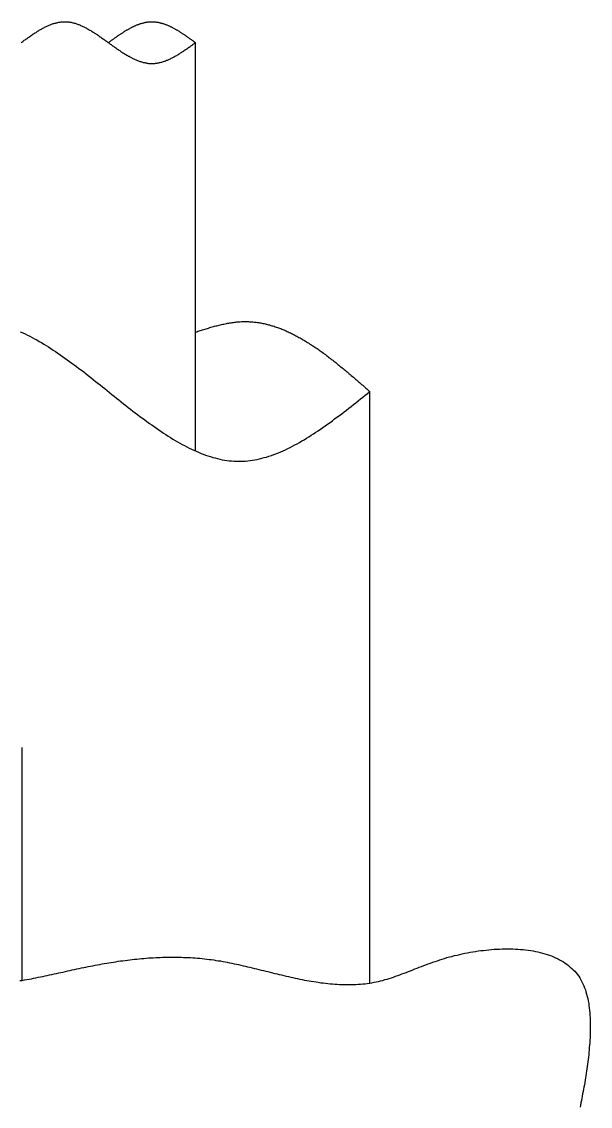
# Model space of a CAD drawing. Extents: x 443 to 1217, y -1921 to -677.
# Drawn here: x 483.8 to 489.09, y -733.63 to -723.54 of the extents above; entities that cross this region are included whole.
import ezdxf

# ---------------------------------------------------------------- set-up
doc = ezdxf.new("R2010")
doc.units = 0
doc.header["$MEASUREMENT"] = 0
doc.layers.add('3', color=8, linetype='CONTINUOUS')
doc.layers.add('5', color=7, linetype='CONTINUOUS')

msp = doc.modelspace()

# ---------------------------------------------------------------- linework, layer by layer
at = {"layer": '3', "color": 3}
for p, q in [((487.854, -732.223), (487.878, -732.217)), ((487.878, -732.217), (487.902, -732.212)), ((487.902, -732.212), (487.926, -732.206)), ((487.926, -732.206), (487.95, -732.202)), ((487.95, -732.202), (487.975, -732.197)), ((487.975, -732.197), (488, -732.193)), ((488, -732.193), (488.024, -732.189)), ((488.024, -732.189), (488.049, -732.185)), ((488.049, -732.185), (488.074, -732.181)), ((488.074, -732.181), (488.099, -732.179)), ((488.099, -732.179), (488.124, -732.176)), ((488.124, -732.176), (488.149, -732.173)), ((488.149, -732.173), (488.174, -732.171)), ((488.174, -732.171), (488.199, -732.169)), ((488.199, -732.169), (488.224, -732.168)), ((488.224, -732.168), (488.249, -732.167)), ((488.249, -732.167), (488.274, -732.166)), ((488.274, -732.166), (488.299, -732.165)), ((488.299, -732.165), (488.324, -732.165)), ((488.324, -732.165), (488.348, -732.166)), ((488.348, -732.166), (488.373, -732.166)), ((488.373, -732.166), (488.397, -732.167)), ((488.397, -732.167), (488.421, -732.168)), ((488.421, -732.168), (488.445, -732.17)), ((488.445, -732.17), (488.469, -732.172)), ((488.469, -732.172), (488.492, -732.175)), ((488.492, -732.175), (488.516, -732.178)), ((488.516, -732.178), (488.539, -732.181)), ((488.539, -732.181), (488.561, -732.185)), ((488.561, -732.185), (488.584, -732.189)), ((488.584, -732.189), (488.606, -732.194)), ((488.606, -732.194), (488.628, -732.199)), ((488.628, -732.199), (488.65, -732.205)), ((488.65, -732.205), (488.671, -732.211)), ((488.671, -732.211), (488.692, -732.217)), ((488.692, -732.217), (488.712, -732.224)), ((484.463, -732.322), (484.484, -732.317)), ((484.484, -732.317), (484.506, -732.313)), ((484.506, -732.313), (484.527, -732.31)), ((484.527, -732.31), (484.549, -732.305)), ((484.549, -732.305), (484.57, -732.302)), ((484.57, -732.302), (484.592, -732.298)), ((484.592, -732.298), (484.613, -732.294)), ((484.613, -732.294), (484.635, -732.291)), ((484.635, -732.291), (484.656, -732.288)), ((484.656, -732.288), (484.678, -732.285)), ((484.678, -732.285), (484.7, -732.281)), ((484.7, -732.281), (484.721, -732.278)), ((484.721, -732.278), (484.743, -732.275)), ((484.743, -732.275), (484.765, -732.272)), ((484.765, -732.272), (484.786, -732.269)), ((484.786, -732.269), (484.808, -732.267)), ((484.808, -732.267), (484.83, -732.264)), ((484.83, -732.264), (484.852, -732.262)), ((484.852, -732.262), (484.873, -732.26)), ((484.873, -732.26), (484.895, -732.257)), ((484.895, -732.257), (484.917, -732.255)), ((484.917, -732.255), (484.939, -732.254)), ((484.939, -732.254), (484.96, -732.252)), ((484.96, -732.252), (484.982, -732.25)), ((484.982, -732.25), (485.004, -732.249)), ((485.004, -732.249), (485.026, -732.248)), ((485.026, -732.248), (485.048, -732.246)), ((485.048, -732.246), (485.069, -732.245)), ((485.069, -732.245), (485.091, -732.244)), ((485.091, -732.244), (485.113, -732.243)), ((485.113, -732.243), (485.135, -732.243)), ((485.135, -732.243), (485.156, -732.242)), ((485.156, -732.242), (485.178, -732.242)), ((485.178, -732.242), (485.2, -732.242)), ((485.2, -732.242), (485.222, -732.242)), ((485.222, -732.242), (485.243, -732.242)), ((485.243, -732.242), (485.265, -732.242)), ((485.265, -732.242), (485.287, -732.243)), ((485.287, -732.243), (485.308, -732.244)), ((485.308, -732.244), (485.33, -732.244)), ((485.33, -732.244), (485.352, -732.245)), ((485.352, -732.245), (485.373, -732.246)), ((485.373, -732.246), (485.395, -732.249)), ((485.395, -732.249), (485.416, -732.25)), ((485.416, -732.25), (485.438, -732.252)), ((485.438, -732.252), (485.459, -732.253)), ((485.459, -732.253), (485.481, -732.255)), ((485.481, -732.255), (485.502, -732.257)), ((485.502, -732.257), (485.524, -732.26)), ((485.524, -732.26), (485.545, -732.263)), ((485.545, -732.263), (485.566, -732.265)), ((485.566, -732.265), (485.588, -732.268)), ((485.588, -732.268), (485.609, -732.272)), ((485.609, -732.272), (485.63, -732.275)), ((485.63, -732.275), (485.651, -732.278)), ((485.651, -732.278), (485.673, -732.282)), ((485.673, -732.282), (485.694, -732.286)), ((485.694, -732.286), (485.715, -732.29)), ((485.715, -732.29), (485.736, -732.294)), ((485.736, -732.294), (485.757, -732.299)), ((485.757, -732.299), (485.778, -732.303)), ((485.778, -732.303), (485.799, -732.308)), ((485.799, -732.308), (485.82, -732.312)), ((485.82, -732.312), (485.841, -732.316)), ((485.841, -732.316), (485.862, -732.322)), ((487.522, -732.328), (487.543, -732.321)), ((487.543, -732.321), (487.564, -732.313)), ((487.564, -732.313), (487.585, -732.305)), ((487.585, -732.305), (487.606, -732.298)), ((487.606, -732.298), (487.627, -732.29)), ((487.627, -732.29), (487.649, -732.282)), ((487.649, -732.282), (487.671, -732.275)), ((487.671, -732.275), (487.693, -732.267)), ((487.693, -732.267), (487.715, -732.261)), ((487.715, -732.261), (487.737, -732.254)), ((487.737, -732.254), (487.76, -732.246)), ((487.76, -732.246), (487.783, -732.24)), ((487.783, -732.24), (487.806, -732.235)), ((487.806, -732.235), (487.83, -732.228)), ((487.83, -732.228), (487.854, -732.223)), ((488.712, -732.224), (488.732, -732.231)), ((488.732, -732.231), (488.752, -732.239)), ((488.752, -732.239), (488.771, -732.248)), ((488.771, -732.248), (488.79, -732.256)), ((488.79, -732.256), (488.808, -732.266)), ((488.808, -732.266), (488.826, -732.276)), ((488.826, -732.276), (488.844, -732.287)), ((488.844, -732.287), (488.86, -732.298)), ((488.86, -732.298), (488.877, -732.309)), ((488.877, -732.309), (488.892, -732.321)), ((488.892, -732.321), (488.908, -732.334)), ((483.976, -732.425), (483.997, -732.421)), ((483.997, -732.421), (484.018, -732.417)), ((484.018, -732.417), (484.039, -732.412)), ((484.039, -732.412), (484.06, -732.408)), ((484.06, -732.408), (484.081, -732.403)), ((484.081, -732.403), (484.103, -732.399)), ((484.103, -732.399), (484.124, -732.394)), ((484.124, -732.394), (484.145, -732.389)), ((484.145, -732.389), (484.166, -732.385)), ((484.166, -732.385), (484.187, -732.381)), ((484.187, -732.381), (484.208, -732.375)), ((484.208, -732.375), (484.229, -732.371)), ((484.229, -732.371), (484.251, -732.366)), ((484.251, -732.366), (484.272, -732.361)), ((484.272, -732.361), (484.293, -732.357)), ((484.293, -732.357), (484.314, -732.352)), ((484.314, -732.352), (484.335, -732.348)), ((484.335, -732.348), (484.357, -732.343)), ((484.357, -732.343), (484.378, -732.339)), ((484.378, -732.339), (484.399, -732.335)), ((484.399, -732.335), (484.42, -732.33)), ((484.42, -732.33), (484.442, -732.326)), ((484.442, -732.326), (484.463, -732.322)), ((485.862, -732.322), (485.883, -732.326)), ((485.883, -732.326), (485.904, -732.331)), ((485.904, -732.331), (485.925, -732.336)), ((485.925, -732.336), (485.946, -732.341)), ((485.946, -732.341), (485.967, -732.347)), ((485.967, -732.347), (485.988, -732.351)), ((485.988, -732.351), (486.009, -732.357)), ((486.009, -732.357), (486.03, -732.362)), ((486.03, -732.362), (486.051, -732.367)), ((486.051, -732.367), (486.072, -732.372)), ((486.072, -732.372), (486.093, -732.377)), ((486.093, -732.377), (486.114, -732.383)), ((486.114, -732.383), (486.135, -732.388)), ((486.135, -732.388), (486.157, -732.393)), ((486.157, -732.393), (486.178, -732.398)), ((486.178, -732.398), (486.199, -732.403)), ((486.199, -732.403), (486.22, -732.408)), ((486.22, -732.408), (486.241, -732.413)), ((486.241, -732.413), (486.262, -732.419)), ((486.262, -732.419), (486.283, -732.423)), ((487.261, -732.427), (487.281, -732.42)), ((487.281, -732.42), (487.301, -732.413)), ((487.301, -732.413), (487.321, -732.406)), ((487.321, -732.406), (487.341, -732.399)), ((487.341, -732.399), (487.361, -732.391)), ((487.361, -732.391), (487.381, -732.384)), ((487.381, -732.384), (487.401, -732.376)), ((487.401, -732.376), (487.421, -732.369)), ((487.421, -732.369), (487.441, -732.361)), ((487.441, -732.361), (487.461, -732.352)), ((487.461, -732.352), (487.481, -732.345)), ((487.481, -732.345), (487.502, -732.337)), ((487.502, -732.337), (487.522, -732.328)), ((488.908, -732.334), (488.922, -732.347)), ((488.922, -732.347), (488.936, -732.36)), ((488.936, -732.36), (488.95, -732.374)), ((488.95, -732.374), (488.962, -732.389)), ((488.962, -732.389), (488.975, -732.405)), ((488.975, -732.405), (488.986, -732.42)), ((488.986, -732.42), (488.997, -732.436)), ((483.784, -732.461), (483.806, -732.458)), ((483.806, -732.458), (483.827, -732.454)), ((483.827, -732.454), (483.848, -732.45)), ((483.848, -732.45), (483.869, -732.446)), ((483.869, -732.446), (483.891, -732.443)), ((483.891, -732.443), (483.912, -732.438)), ((483.912, -732.438), (483.933, -732.434)), ((483.933, -732.434), (483.954, -732.43)), ((483.954, -732.43), (483.976, -732.425)), ((486.283, -732.423), (486.305, -732.427)), ((486.305, -732.427), (486.326, -732.433)), ((486.326, -732.433), (486.347, -732.437)), ((486.347, -732.437), (486.369, -732.442)), ((486.369, -732.442), (486.39, -732.446)), ((486.39, -732.446), (486.411, -732.45)), ((486.411, -732.45), (486.433, -732.455)), ((486.433, -732.455), (486.454, -732.459)), ((486.454, -732.459), (486.476, -732.462)), ((486.476, -732.462), (486.497, -732.467)), ((486.497, -732.467), (486.519, -732.47)), ((486.519, -732.47), (486.541, -732.473)), ((486.541, -732.473), (486.562, -732.476)), ((486.562, -732.476), (486.584, -732.48)), ((486.584, -732.48), (486.606, -732.482)), ((486.606, -732.482), (486.628, -732.485)), ((486.628, -732.485), (486.65, -732.487)), ((486.65, -732.487), (486.672, -732.49)), ((486.672, -732.49), (486.694, -732.492)), ((486.694, -732.492), (486.716, -732.493)), ((486.716, -732.493), (486.738, -732.495)), ((486.738, -732.495), (486.759, -732.496)), ((486.759, -732.496), (486.781, -732.497)), ((486.781, -732.497), (486.803, -732.497)), ((486.803, -732.497), (486.825, -732.498)), ((486.825, -732.498), (486.847, -732.498)), ((486.847, -732.498), (486.869, -732.498)), ((486.869, -732.498), (486.89, -732.497)), ((486.89, -732.497), (486.912, -732.496)), ((486.912, -732.496), (486.934, -732.495)), ((486.934, -732.495), (486.955, -732.494)), ((486.955, -732.494), (486.976, -732.492)), ((486.976, -732.492), (486.997, -732.49)), ((486.997, -732.49), (487.018, -732.487)), ((487.018, -732.487), (487.039, -732.484)), ((487.039, -732.484), (487.06, -732.481)), ((487.06, -732.481), (487.081, -732.476)), ((487.081, -732.476), (487.101, -732.472)), ((487.101, -732.472), (487.121, -732.468)), ((487.121, -732.468), (487.142, -732.462)), ((487.142, -732.462), (487.162, -732.458)), ((487.162, -732.458), (487.182, -732.451)), ((487.182, -732.451), (487.202, -732.446)), ((487.202, -732.446), (487.222, -732.44)), ((487.222, -732.44), (487.242, -732.434)), ((487.242, -732.434), (487.261, -732.427)), ((488.997, -732.436), (489.007, -732.454)), ((489.007, -732.454), (489.016, -732.471)), ((489.016, -732.471), (489.025, -732.49)), ((489.025, -732.49), (489.033, -732.508)), ((489.033, -732.508), (489.041, -732.527)), ((489.041, -732.527), (489.048, -732.546)), ((489.048, -732.546), (489.054, -732.566)), ((489.054, -732.566), (489.06, -732.587)), ((489.06, -732.587), (489.066, -732.607)), ((489.066, -732.607), (489.07, -732.628)), ((489.07, -732.628), (489.075, -732.65)), ((489.075, -732.65), (489.079, -732.672)), ((489.079, -732.672), (489.082, -732.693)), ((489.082, -732.693), (489.085, -732.715)), ((489.085, -732.715), (489.087, -732.738)), ((489.087, -732.738), (489.089, -732.761)), ((489.089, -732.761), (489.091, -732.783)), ((489.091, -732.783), (489.092, -732.806)), ((489.092, -732.806), (489.093, -732.83)), ((489.093, -732.83), (489.094, -732.852)), ((489.094, -732.922), (489.093, -732.945)), ((489.094, -732.852), (489.094, -732.875)), ((489.094, -732.875), (489.094, -732.898)), ((489.094, -732.898), (489.094, -732.922)), ((489.09, -733.015), (489.089, -733.038)), ((489.092, -732.992), (489.09, -733.015)), ((489.093, -732.968), (489.092, -732.992)), ((489.093, -732.945), (489.093, -732.968)), ((489.081, -733.128), (489.079, -733.15)), ((489.083, -733.105), (489.081, -733.128)), ((489.085, -733.083), (489.083, -733.105)), ((489.087, -733.061), (489.085, -733.083)), ((489.089, -733.038), (489.087, -733.061)), ((489.071, -733.216), (489.069, -733.237)), ((489.074, -733.195), (489.071, -733.216)), ((489.077, -733.172), (489.074, -733.195)), ((489.079, -733.15), (489.077, -733.172)), ((489.056, -733.323), (489.053, -733.345)), ((489.06, -733.303), (489.056, -733.323)), ((489.063, -733.281), (489.06, -733.303)), ((489.066, -733.259), (489.063, -733.281)), ((489.069, -733.237), (489.066, -733.259)), ((489.039, -733.429), (489.035, -733.451)), ((489.042, -733.408), (489.039, -733.429)), ((489.046, -733.388), (489.042, -733.408)), ((489.05, -733.366), (489.046, -733.388)), ((489.053, -733.345), (489.05, -733.366)), ((489.023, -733.513), (489.019, -733.535)), ((489.027, -733.492), (489.023, -733.513)), ((489.031, -733.471), (489.027, -733.492)), ((489.035, -733.451), (489.031, -733.471)), ((489.003, -733.619), (488.999, -733.639)), ((489.007, -733.597), (489.003, -733.619)), ((489.011, -733.576), (489.007, -733.597)), ((489.015, -733.555), (489.011, -733.576)), ((489.019, -733.535), (489.015, -733.555))]:
    msp.add_line(p, q, dxfattribs=at)
at = {"layer": '5', "color": 7}
for p, q in [((484.159, -723.542), (484.167, -723.541)), ((484.167, -723.541), (484.174, -723.54)), ((484.174, -723.54), (484.181, -723.539)), ((484.181, -723.539), (484.189, -723.539)), ((484.189, -723.539), (484.196, -723.539)), ((484.196, -723.539), (484.203, -723.539)), ((484.203, -723.539), (484.21, -723.539)), ((484.21, -723.539), (484.218, -723.539)), ((484.218, -723.539), (484.225, -723.54)), ((484.225, -723.54), (484.232, -723.54)), ((484.232, -723.54), (484.239, -723.541)), ((484.239, -723.541), (484.247, -723.542)), ((484.97, -723.542), (484.975, -723.541)), ((484.975, -723.541), (484.98, -723.541)), ((484.98, -723.541), (484.985, -723.54)), ((484.985, -723.54), (484.99, -723.54)), ((484.99, -723.54), (484.995, -723.539)), ((484.995, -723.539), (485, -723.539)), ((485, -723.539), (485.005, -723.539)), ((485.005, -723.539), (485.01, -723.539)), ((485.01, -723.539), (485.015, -723.539)), ((485.015, -723.539), (485.021, -723.539)), ((485.021, -723.539), (485.026, -723.539)), ((485.026, -723.539), (485.031, -723.539)), ((485.031, -723.539), (485.036, -723.54)), ((485.036, -723.54), (485.041, -723.54)), ((485.041, -723.54), (485.046, -723.541)), ((485.046, -723.541), (485.051, -723.541)), ((485.051, -723.541), (485.056, -723.542)), ((483.919, -723.647), (483.926, -723.642)), ((483.926, -723.642), (483.934, -723.638)), ((483.934, -723.638), (483.941, -723.634)), ((483.941, -723.634), (483.948, -723.628)), ((483.948, -723.628), (483.956, -723.624)), ((483.956, -723.624), (483.963, -723.619)), ((483.963, -723.619), (483.97, -723.615)), ((483.97, -723.615), (483.977, -723.611)), ((483.977, -723.611), (483.985, -723.607)), ((483.985, -723.607), (483.992, -723.603)), ((483.992, -723.603), (483.999, -723.599)), ((483.999, -723.599), (484.007, -723.595)), ((484.007, -723.595), (484.014, -723.591)), ((484.014, -723.591), (484.021, -723.588)), ((484.021, -723.588), (484.028, -723.585)), ((484.028, -723.585), (484.036, -723.58)), ((484.036, -723.58), (484.043, -723.577)), ((484.043, -723.577), (484.05, -723.574)), ((484.05, -723.574), (484.058, -723.571)), ((484.058, -723.571), (484.065, -723.568)), ((484.065, -723.568), (484.072, -723.565)), ((484.072, -723.565), (484.079, -723.563)), ((484.079, -723.563), (484.087, -723.559)), ((484.087, -723.559), (484.094, -723.557)), ((484.094, -723.557), (484.101, -723.555)), ((484.101, -723.555), (484.108, -723.553)), ((484.108, -723.553), (484.116, -723.551)), ((484.116, -723.551), (484.123, -723.549)), ((484.123, -723.549), (484.13, -723.548)), ((484.13, -723.548), (484.138, -723.545)), ((484.138, -723.545), (484.145, -723.544)), ((484.145, -723.544), (484.152, -723.543)), ((484.152, -723.543), (484.159, -723.542)), ((484.247, -723.542), (484.254, -723.543)), ((484.254, -723.543), (484.261, -723.544)), ((484.261, -723.544), (484.269, -723.546)), ((484.269, -723.546), (484.276, -723.548)), ((484.276, -723.548), (484.283, -723.55)), ((484.283, -723.55), (484.29, -723.552)), ((484.29, -723.552), (484.298, -723.554)), ((484.298, -723.554), (484.305, -723.556)), ((484.305, -723.556), (484.312, -723.558)), ((484.312, -723.558), (484.32, -723.561)), ((484.32, -723.561), (484.327, -723.564)), ((484.327, -723.564), (484.334, -723.566)), ((484.334, -723.566), (484.341, -723.569)), ((484.341, -723.569), (484.349, -723.573)), ((484.349, -723.573), (484.356, -723.576)), ((484.356, -723.576), (484.363, -723.579)), ((484.363, -723.579), (484.371, -723.582)), ((484.371, -723.582), (484.378, -723.586)), ((484.378, -723.586), (484.385, -723.59)), ((484.385, -723.59), (484.392, -723.593)), ((484.392, -723.593), (484.4, -723.597)), ((484.4, -723.597), (484.407, -723.601)), ((484.407, -723.601), (484.414, -723.605)), ((484.414, -723.605), (484.421, -723.609)), ((484.421, -723.609), (484.429, -723.613)), ((484.429, -723.613), (484.436, -723.617)), ((484.436, -723.617), (484.443, -723.622)), ((484.443, -723.622), (484.451, -723.626)), ((484.451, -723.626), (484.458, -723.63)), ((484.458, -723.63), (484.465, -723.636)), ((484.465, -723.636), (484.472, -723.64)), ((484.472, -723.64), (484.48, -723.645)), ((484.735, -723.645), (484.74, -723.641)), ((484.74, -723.641), (484.745, -723.638)), ((484.745, -723.638), (484.75, -723.635)), ((484.75, -723.635), (484.755, -723.631)), ((484.755, -723.631), (484.76, -723.628)), ((484.76, -723.628), (484.765, -723.625)), ((484.765, -723.625), (484.77, -723.622)), ((484.77, -723.622), (484.776, -723.619)), ((484.776, -723.619), (484.781, -723.616)), ((484.781, -723.616), (484.786, -723.613)), ((484.786, -723.613), (484.791, -723.61)), ((484.791, -723.61), (484.796, -723.607)), ((484.796, -723.607), (484.801, -723.604)), ((484.801, -723.604), (484.806, -723.602)), ((484.806, -723.602), (484.811, -723.599)), ((484.811, -723.599), (484.816, -723.597)), ((484.816, -723.597), (484.822, -723.593)), ((484.822, -723.593), (484.827, -723.591)), ((484.827, -723.591), (484.832, -723.588)), ((484.832, -723.588), (484.837, -723.586)), ((484.837, -723.586), (484.842, -723.583)), ((484.842, -723.583), (484.847, -723.581)), ((484.847, -723.581), (484.852, -723.578)), ((484.852, -723.578), (484.857, -723.576)), ((484.857, -723.576), (484.862, -723.574)), ((484.862, -723.574), (484.867, -723.571)), ((484.867, -723.571), (484.873, -723.569)), ((484.873, -723.569), (484.878, -723.567)), ((484.878, -723.567), (484.883, -723.565)), ((484.883, -723.565), (484.888, -723.564)), ((484.888, -723.564), (484.893, -723.562)), ((484.893, -723.562), (484.898, -723.559)), ((484.898, -723.559), (484.903, -723.558)), ((484.903, -723.558), (484.908, -723.556)), ((484.908, -723.556), (484.913, -723.555)), ((484.913, -723.555), (484.918, -723.553)), ((484.918, -723.553), (484.924, -723.552)), ((484.924, -723.552), (484.929, -723.551)), ((484.929, -723.551), (484.934, -723.549)), ((484.934, -723.549), (484.939, -723.548)), ((484.939, -723.548), (484.944, -723.546)), ((484.944, -723.546), (484.949, -723.545)), ((484.949, -723.545), (484.954, -723.544)), ((484.954, -723.544), (484.959, -723.543)), ((484.959, -723.543), (484.964, -723.543)), ((484.964, -723.543), (484.97, -723.542)), ((485.056, -723.542), (485.061, -723.543)), ((485.061, -723.543), (485.067, -723.543)), ((485.067, -723.543), (485.072, -723.544)), ((485.072, -723.544), (485.077, -723.545)), ((485.077, -723.545), (485.082, -723.546)), ((485.082, -723.546), (485.087, -723.548)), ((485.087, -723.548), (485.092, -723.549)), ((485.092, -723.549), (485.097, -723.551)), ((485.097, -723.551), (485.102, -723.552)), ((485.102, -723.552), (485.107, -723.553)), ((485.107, -723.553), (485.112, -723.555)), ((485.112, -723.555), (485.118, -723.556)), ((485.118, -723.556), (485.123, -723.558)), ((485.123, -723.558), (485.128, -723.559)), ((485.128, -723.559), (485.133, -723.562)), ((485.133, -723.562), (485.138, -723.564)), ((485.138, -723.564), (485.143, -723.565)), ((485.143, -723.565), (485.148, -723.567)), ((485.148, -723.567), (485.153, -723.569)), ((485.153, -723.569), (485.158, -723.571)), ((485.158, -723.571), (485.164, -723.574)), ((485.164, -723.574), (485.169, -723.576)), ((485.169, -723.576), (485.174, -723.578)), ((485.174, -723.578), (485.179, -723.581)), ((485.179, -723.581), (485.184, -723.583)), ((485.184, -723.583), (485.189, -723.586)), ((485.189, -723.586), (485.194, -723.588)), ((485.194, -723.588), (485.199, -723.591)), ((485.199, -723.591), (485.204, -723.593)), ((485.204, -723.593), (485.209, -723.597)), ((485.209, -723.597), (485.215, -723.599)), ((485.215, -723.599), (485.22, -723.602)), ((485.22, -723.602), (485.225, -723.604)), ((485.225, -723.604), (485.23, -723.607)), ((485.23, -723.607), (485.235, -723.61)), ((485.235, -723.61), (485.24, -723.613)), ((485.24, -723.613), (485.245, -723.616)), ((485.245, -723.616), (485.25, -723.619)), ((485.25, -723.619), (485.255, -723.622)), ((485.255, -723.622), (485.261, -723.625)), ((485.261, -723.625), (485.266, -723.628)), ((485.266, -723.628), (485.271, -723.631)), ((485.271, -723.631), (485.276, -723.635)), ((485.276, -723.635), (485.281, -723.638)), ((485.281, -723.638), (485.286, -723.641)), ((485.286, -723.641), (485.291, -723.645)), ((483.795, -723.734), (483.803, -723.728)), ((483.803, -723.728), (483.81, -723.723)), ((483.81, -723.723), (483.817, -723.718)), ((483.817, -723.718), (483.825, -723.712)), ((483.825, -723.712), (483.832, -723.708)), ((483.832, -723.708), (483.839, -723.702)), ((483.839, -723.702), (483.846, -723.697)), ((483.846, -723.697), (483.854, -723.691)), ((483.854, -723.691), (483.861, -723.687)), ((483.861, -723.687), (483.868, -723.682)), ((483.868, -723.682), (483.876, -723.676)), ((483.876, -723.676), (483.883, -723.672)), ((483.883, -723.672), (483.89, -723.666)), ((483.89, -723.666), (483.897, -723.662)), ((483.897, -723.662), (483.905, -723.656)), ((483.905, -723.656), (483.912, -723.652)), ((483.912, -723.652), (483.919, -723.647)), ((484.48, -723.645), (484.487, -723.65)), ((484.487, -723.65), (484.494, -723.654)), ((484.494, -723.654), (484.502, -723.659)), ((484.502, -723.659), (484.509, -723.664)), ((484.509, -723.664), (484.516, -723.668)), ((484.516, -723.668), (484.523, -723.674)), ((484.523, -723.674), (484.531, -723.679)), ((484.531, -723.679), (484.538, -723.684)), ((484.538, -723.684), (484.545, -723.689)), ((484.545, -723.689), (484.552, -723.695)), ((484.552, -723.695), (484.56, -723.699)), ((484.56, -723.699), (484.567, -723.704)), ((484.567, -723.704), (484.574, -723.71)), ((484.574, -723.71), (484.582, -723.715)), ((484.582, -723.715), (484.589, -723.721)), ((484.589, -723.721), (484.596, -723.725)), ((484.596, -723.725), (484.603, -723.731)), ((484.603, -723.731), (484.611, -723.736)), ((484.607, -723.734), (484.612, -723.73)), ((484.611, -723.736), (484.618, -723.741)), ((484.612, -723.73), (484.617, -723.726)), ((484.617, -723.726), (484.622, -723.722)), ((484.618, -723.741), (484.625, -723.747)), ((484.622, -723.722), (484.628, -723.719)), ((484.628, -723.719), (484.633, -723.715)), ((484.633, -723.715), (484.638, -723.711)), ((484.638, -723.711), (484.643, -723.708)), ((484.643, -723.708), (484.648, -723.704)), ((484.648, -723.704), (484.653, -723.7)), ((484.653, -723.7), (484.658, -723.697)), ((484.658, -723.697), (484.663, -723.694)), ((484.663, -723.694), (484.668, -723.689)), ((484.668, -723.689), (484.673, -723.686)), ((484.673, -723.686), (484.679, -723.683)), ((484.679, -723.683), (484.684, -723.679)), ((484.684, -723.679), (484.689, -723.675)), ((484.689, -723.675), (484.694, -723.672)), ((484.694, -723.672), (484.699, -723.668)), ((484.699, -723.668), (484.704, -723.665)), ((484.704, -723.665), (484.709, -723.662)), ((484.709, -723.662), (484.714, -723.658)), ((484.714, -723.658), (484.719, -723.654)), ((484.719, -723.654), (484.725, -723.651)), ((484.725, -723.651), (484.73, -723.648)), ((484.73, -723.648), (484.735, -723.645)), ((485.291, -723.645), (485.296, -723.648)), ((485.296, -723.648), (485.301, -723.651)), ((485.301, -723.651), (485.306, -723.654)), ((485.306, -723.654), (485.312, -723.658)), ((485.312, -723.658), (485.317, -723.662)), ((485.317, -723.662), (485.322, -723.665)), ((485.322, -723.665), (485.327, -723.668)), ((485.327, -723.668), (485.332, -723.672)), ((485.332, -723.672), (485.337, -723.675)), ((485.337, -723.675), (485.342, -723.679)), ((485.342, -723.679), (485.347, -723.683)), ((485.347, -723.683), (485.352, -723.686)), ((485.352, -723.686), (485.357, -723.689)), ((485.357, -723.689), (485.363, -723.694)), ((485.363, -723.694), (485.368, -723.697)), ((485.368, -723.697), (485.373, -723.7)), ((485.373, -723.7), (485.378, -723.704)), ((485.378, -723.704), (485.383, -723.708)), ((485.383, -723.708), (485.388, -723.711)), ((485.388, -723.711), (485.393, -723.715)), ((485.393, -723.715), (485.398, -723.719)), ((485.398, -723.719), (485.403, -723.722)), ((485.403, -723.722), (485.409, -723.726)), ((485.404, -723.744), (485.411, -723.738)), ((485.409, -723.726), (485.414, -723.73)), ((485.411, -723.738), (485.419, -723.734)), ((485.414, -723.73), (485.419, -723.734)), ((484.625, -723.747), (484.633, -723.751)), ((484.633, -723.751), (484.64, -723.757)), ((484.64, -723.757), (484.647, -723.762)), ((484.647, -723.762), (484.654, -723.768)), ((484.654, -723.768), (484.662, -723.772)), ((484.662, -723.772), (484.669, -723.777)), ((484.669, -723.777), (484.676, -723.783)), ((484.676, -723.783), (484.684, -723.787)), ((484.684, -723.787), (484.691, -723.793)), ((484.691, -723.793), (484.698, -723.798)), ((484.698, -723.798), (484.705, -723.803)), ((484.705, -723.803), (484.713, -723.808)), ((484.713, -723.808), (484.72, -723.812)), ((484.72, -723.812), (484.727, -723.818)), ((484.727, -723.818), (484.734, -723.822)), ((484.734, -723.822), (484.742, -723.827)), ((484.742, -723.827), (484.749, -723.832)), ((484.749, -723.832), (484.756, -723.836)), ((484.756, -723.836), (484.764, -723.841)), ((484.764, -723.841), (484.771, -723.845)), ((485.251, -723.847), (485.259, -723.843)), ((485.259, -723.843), (485.266, -723.838)), ((485.266, -723.838), (485.273, -723.834)), ((485.273, -723.834), (485.28, -723.829)), ((485.28, -723.829), (485.288, -723.824)), ((485.288, -723.824), (485.295, -723.82)), ((485.295, -723.82), (485.302, -723.815)), ((485.302, -723.815), (485.31, -723.81)), ((485.31, -723.81), (485.317, -723.805)), ((485.317, -723.805), (485.324, -723.8)), ((485.324, -723.8), (485.331, -723.795)), ((485.331, -723.795), (485.339, -723.791)), ((485.339, -723.791), (485.346, -723.785)), ((485.346, -723.785), (485.353, -723.78)), ((485.353, -723.78), (485.36, -723.775)), ((485.36, -723.775), (485.368, -723.77)), ((485.368, -723.77), (485.375, -723.764)), ((485.375, -723.764), (485.382, -723.76)), ((485.382, -723.76), (485.39, -723.755)), ((485.39, -723.755), (485.397, -723.749)), ((485.397, -723.749), (485.404, -723.744)), ((484.771, -723.845), (484.778, -723.849)), ((484.778, -723.849), (484.785, -723.854)), ((484.785, -723.854), (484.793, -723.858)), ((484.793, -723.858), (484.8, -723.861)), ((484.8, -723.861), (484.807, -723.866)), ((484.807, -723.866), (484.815, -723.87)), ((484.815, -723.87), (484.822, -723.873)), ((484.822, -723.873), (484.829, -723.878)), ((484.829, -723.878), (484.836, -723.881)), ((484.836, -723.881), (484.844, -723.884)), ((484.844, -723.884), (484.851, -723.888)), ((484.851, -723.888), (484.858, -723.891)), ((484.858, -723.891), (484.865, -723.894)), ((484.865, -723.894), (484.873, -723.897)), ((484.873, -723.897), (484.88, -723.901)), ((484.88, -723.901), (484.887, -723.903)), ((484.887, -723.903), (484.895, -723.906)), ((484.895, -723.906), (484.902, -723.908)), ((484.902, -723.908), (484.909, -723.91)), ((484.909, -723.91), (484.916, -723.913)), ((484.916, -723.913), (484.924, -723.915)), ((484.924, -723.915), (484.931, -723.917)), ((484.931, -723.917), (484.938, -723.919)), ((484.938, -723.919), (484.946, -723.92)), ((484.946, -723.92), (484.953, -723.922)), ((484.953, -723.922), (484.96, -723.923)), ((484.96, -723.923), (484.967, -723.925)), ((484.967, -723.925), (484.975, -723.926)), ((484.975, -723.926), (484.982, -723.927)), ((484.982, -723.927), (484.989, -723.927)), ((484.989, -723.927), (484.997, -723.928)), ((484.997, -723.928), (485.004, -723.928)), ((485.004, -723.928), (485.011, -723.928)), ((485.011, -723.928), (485.018, -723.928)), ((485.018, -723.928), (485.026, -723.928)), ((485.026, -723.928), (485.033, -723.928)), ((485.033, -723.928), (485.04, -723.927)), ((485.04, -723.927), (485.047, -723.926)), ((485.047, -723.926), (485.055, -723.926)), ((485.055, -723.926), (485.062, -723.925)), ((485.062, -723.925), (485.069, -723.922)), ((485.069, -723.922), (485.077, -723.921)), ((485.077, -723.921), (485.084, -723.92)), ((485.084, -723.92), (485.091, -723.918)), ((485.091, -723.918), (485.098, -723.916)), ((485.098, -723.916), (485.106, -723.914)), ((485.106, -723.914), (485.113, -723.912)), ((485.113, -723.912), (485.12, -723.909)), ((485.12, -723.909), (485.128, -723.907)), ((485.128, -723.907), (485.135, -723.905)), ((485.135, -723.905), (485.142, -723.902)), ((485.142, -723.902), (485.149, -723.898)), ((485.149, -723.898), (485.157, -723.896)), ((485.157, -723.896), (485.164, -723.893)), ((485.164, -723.893), (485.171, -723.89)), ((485.171, -723.89), (485.178, -723.886)), ((485.178, -723.886), (485.186, -723.883)), ((485.186, -723.883), (485.193, -723.879)), ((485.193, -723.879), (485.2, -723.876)), ((485.2, -723.876), (485.208, -723.871)), ((485.208, -723.871), (485.215, -723.868)), ((485.215, -723.868), (485.222, -723.864)), ((485.222, -723.864), (485.229, -723.86)), ((485.229, -723.86), (485.237, -723.856)), ((485.237, -723.856), (485.244, -723.852)), ((485.244, -723.852), (485.251, -723.847)), ((485.607, -726.37), (485.618, -726.367)), ((485.618, -726.367), (485.629, -726.365)), ((485.629, -726.365), (485.64, -726.361)), ((485.64, -726.361), (485.651, -726.359)), ((485.651, -726.359), (485.662, -726.356)), ((485.662, -726.356), (485.673, -726.354)), ((485.673, -726.354), (485.684, -726.352)), ((485.684, -726.352), (485.695, -726.349)), ((485.695, -726.349), (485.706, -726.347)), ((485.706, -726.347), (485.717, -726.345)), ((485.717, -726.345), (485.728, -726.343)), ((485.728, -726.343), (485.739, -726.341)), ((485.739, -726.341), (485.75, -726.34)), ((485.75, -726.34), (485.761, -726.337)), ((485.761, -726.337), (485.772, -726.336)), ((485.772, -726.336), (485.782, -726.334)), ((485.782, -726.334), (485.793, -726.333)), ((485.793, -726.333), (485.804, -726.332)), ((485.804, -726.332), (485.815, -726.331)), ((485.815, -726.331), (485.825, -726.331)), ((485.825, -726.331), (485.836, -726.33)), ((485.836, -726.33), (485.847, -726.329)), ((485.847, -726.329), (485.858, -726.329)), ((485.858, -726.329), (485.868, -726.329)), ((485.868, -726.329), (485.879, -726.329)), ((485.879, -726.329), (485.89, -726.329)), ((485.89, -726.329), (485.9, -726.329)), ((485.9, -726.329), (485.911, -726.329)), ((485.911, -726.329), (485.922, -726.33)), ((485.922, -726.33), (485.932, -726.33)), ((485.932, -726.33), (485.943, -726.331)), ((485.943, -726.331), (485.953, -726.332)), ((485.953, -726.332), (485.964, -726.333)), ((485.964, -726.333), (485.974, -726.334)), ((485.974, -726.334), (485.985, -726.335)), ((485.985, -726.335), (485.995, -726.336)), ((485.995, -726.336), (486.006, -726.339)), ((486.006, -726.339), (486.016, -726.34)), ((486.016, -726.34), (486.027, -726.342)), ((486.027, -726.342), (486.037, -726.344)), ((486.037, -726.344), (486.047, -726.346)), ((486.047, -726.346), (486.058, -726.348)), ((486.058, -726.348), (486.068, -726.351)), ((486.068, -726.351), (486.078, -726.353)), ((486.078, -726.353), (486.089, -726.355)), ((486.089, -726.355), (486.099, -726.358)), ((486.099, -726.358), (486.109, -726.36)), ((486.109, -726.36), (486.12, -726.364)), ((486.12, -726.364), (486.13, -726.367)), ((486.13, -726.367), (486.14, -726.37)), ((483.788, -726.424), (483.81, -726.433)), ((483.81, -726.433), (483.832, -726.443)), ((483.832, -726.443), (483.854, -726.454)), ((483.854, -726.454), (483.876, -726.465)), ((483.876, -726.465), (483.897, -726.476)), ((485.419, -726.427), (485.43, -726.424)), ((485.43, -726.424), (485.441, -726.419)), ((485.441, -726.419), (485.452, -726.416)), ((485.452, -726.416), (485.463, -726.413)), ((485.463, -726.413), (485.474, -726.409)), ((485.474, -726.409), (485.485, -726.406)), ((485.485, -726.406), (485.496, -726.402)), ((485.496, -726.402), (485.508, -726.398)), ((485.508, -726.398), (485.519, -726.395)), ((485.519, -726.395), (485.53, -726.392)), ((485.53, -726.392), (485.541, -726.389)), ((485.541, -726.389), (485.552, -726.385)), ((485.552, -726.385), (485.563, -726.382)), ((485.563, -726.382), (485.574, -726.379)), ((485.574, -726.379), (485.585, -726.376)), ((485.585, -726.376), (485.596, -726.373)), ((485.596, -726.373), (485.607, -726.37)), ((486.14, -726.37), (486.15, -726.372)), ((486.15, -726.372), (486.161, -726.377)), ((486.161, -726.377), (486.171, -726.38)), ((486.171, -726.38), (486.181, -726.383)), ((486.181, -726.383), (486.191, -726.387)), ((486.191, -726.387), (486.201, -726.391)), ((486.201, -726.391), (486.212, -726.394)), ((486.212, -726.394), (486.222, -726.398)), ((486.222, -726.398), (486.232, -726.403)), ((486.232, -726.403), (486.242, -726.407)), ((486.242, -726.407), (486.252, -726.412)), ((486.252, -726.412), (486.262, -726.416)), ((486.262, -726.416), (486.272, -726.42)), ((486.272, -726.42), (486.282, -726.425)), ((486.282, -726.425), (486.292, -726.429)), ((486.292, -726.429), (486.303, -726.434)), ((486.303, -726.434), (486.313, -726.439)), ((486.313, -726.439), (486.322, -726.444)), ((486.322, -726.444), (486.332, -726.449)), ((486.332, -726.449), (486.342, -726.454)), ((486.342, -726.454), (486.353, -726.46)), ((486.353, -726.46), (486.362, -726.465)), ((486.362, -726.465), (486.372, -726.47)), ((483.897, -726.476), (483.919, -726.488)), ((483.919, -726.488), (483.941, -726.5)), ((483.941, -726.5), (483.963, -726.513)), ((483.963, -726.513), (483.985, -726.525)), ((483.985, -726.525), (484.007, -726.538)), ((484.007, -726.538), (484.028, -726.552)), ((484.028, -726.552), (484.05, -726.565)), ((484.05, -726.565), (484.072, -726.579)), ((486.372, -726.47), (486.382, -726.476)), ((486.382, -726.476), (486.392, -726.481)), ((486.392, -726.481), (486.402, -726.487)), ((486.402, -726.487), (486.412, -726.492)), ((486.412, -726.492), (486.422, -726.499)), ((486.422, -726.499), (486.432, -726.504)), ((486.432, -726.504), (486.442, -726.51)), ((486.442, -726.51), (486.452, -726.516)), ((486.452, -726.516), (486.462, -726.523)), ((486.462, -726.523), (486.471, -726.528)), ((486.471, -726.528), (486.481, -726.535)), ((486.481, -726.535), (486.491, -726.541)), ((486.491, -726.541), (486.501, -726.548)), ((486.501, -726.548), (486.511, -726.554)), ((486.511, -726.554), (486.521, -726.561)), ((486.521, -726.561), (486.53, -726.567)), ((486.53, -726.567), (486.54, -726.574)), ((484.072, -726.579), (484.094, -726.594)), ((484.094, -726.594), (484.116, -726.608)), ((484.116, -726.608), (484.138, -726.623)), ((484.138, -726.623), (484.159, -726.638)), ((484.159, -726.638), (484.181, -726.654)), ((484.181, -726.654), (484.203, -726.669)), ((484.203, -726.669), (484.225, -726.684)), ((486.54, -726.574), (486.55, -726.58)), ((486.55, -726.58), (486.56, -726.587)), ((486.56, -726.587), (486.57, -726.595)), ((486.57, -726.595), (486.579, -726.601)), ((486.579, -726.601), (486.589, -726.608)), ((486.589, -726.608), (486.599, -726.615)), ((486.599, -726.615), (486.609, -726.622)), ((486.609, -726.622), (486.618, -726.63)), ((486.618, -726.63), (486.628, -726.636)), ((486.628, -726.636), (486.638, -726.644)), ((486.638, -726.644), (486.647, -726.651)), ((486.647, -726.651), (486.657, -726.659)), ((486.657, -726.659), (486.667, -726.665)), ((486.667, -726.665), (486.677, -726.673)), ((484.225, -726.684), (484.247, -726.7)), ((484.247, -726.7), (484.269, -726.716)), ((484.269, -726.716), (484.29, -726.732)), ((484.29, -726.732), (484.312, -726.748)), ((484.312, -726.748), (484.334, -726.765)), ((484.334, -726.765), (484.356, -726.782)), ((486.677, -726.673), (486.686, -726.681)), ((486.686, -726.681), (486.696, -726.688)), ((486.696, -726.688), (486.706, -726.696)), ((486.706, -726.696), (486.715, -726.704)), ((486.715, -726.704), (486.725, -726.711)), ((486.725, -726.711), (486.735, -726.719)), ((486.735, -726.719), (486.744, -726.727)), ((486.744, -726.727), (486.754, -726.734)), ((486.754, -726.734), (486.763, -726.743)), ((486.763, -726.743), (486.773, -726.751)), ((486.773, -726.751), (486.783, -726.758)), ((486.783, -726.758), (486.792, -726.766)), ((486.792, -726.766), (486.802, -726.774)), ((484.356, -726.782), (484.378, -726.798)), ((484.378, -726.798), (484.4, -726.816)), ((484.4, -726.816), (484.421, -726.832)), ((484.421, -726.832), (484.443, -726.85)), ((484.443, -726.85), (484.465, -726.867)), ((484.465, -726.867), (484.487, -726.885)), ((486.802, -726.774), (486.812, -726.782)), ((486.812, -726.782), (486.821, -726.79)), ((486.821, -726.79), (486.831, -726.798)), ((486.831, -726.798), (486.841, -726.806)), ((486.841, -726.806), (486.85, -726.815)), ((486.85, -726.815), (486.86, -726.822)), ((486.86, -726.822), (486.869, -726.83)), ((486.869, -726.83), (486.879, -726.839)), ((486.879, -726.839), (486.889, -726.846)), ((486.889, -726.846), (486.898, -726.855)), ((486.898, -726.855), (486.908, -726.864)), ((486.908, -726.864), (486.917, -726.871)), ((486.917, -726.871), (486.927, -726.88)), ((484.487, -726.885), (484.509, -726.901)), ((484.509, -726.901), (484.531, -726.918)), ((484.531, -726.918), (484.552, -726.936)), ((484.552, -726.936), (484.574, -726.953)), ((484.574, -726.953), (484.596, -726.971)), ((484.596, -726.971), (484.618, -726.988)), ((486.927, -726.88), (486.937, -726.888)), ((486.937, -726.888), (486.946, -726.897)), ((486.946, -726.897), (486.956, -726.905)), ((486.956, -726.905), (486.965, -726.913)), ((486.965, -726.913), (486.975, -726.922)), ((486.975, -726.922), (486.985, -726.929)), ((486.985, -726.929), (486.994, -726.938)), ((486.994, -726.938), (487.004, -726.947)), ((487.004, -726.947), (487.013, -726.954)), ((487.013, -726.954), (487.023, -726.963)), ((487.023, -726.963), (487.032, -726.972)), ((487.032, -726.972), (487.042, -726.979)), ((484.618, -726.988), (484.64, -727.006)), ((484.64, -727.006), (484.662, -727.023)), ((484.662, -727.023), (484.684, -727.04)), ((484.684, -727.04), (484.705, -727.058)), ((484.705, -727.058), (484.727, -727.075)), ((486.911, -727.084), (486.933, -727.067)), ((486.933, -727.067), (486.955, -727.049)), ((486.955, -727.049), (486.976, -727.032)), ((486.976, -727.032), (486.998, -727.014)), ((486.998, -727.014), (487.02, -726.997)), ((487.02, -726.997), (487.042, -726.979)), ((484.727, -727.075), (484.749, -727.093)), ((484.749, -727.093), (484.771, -727.11)), ((484.771, -727.11), (484.793, -727.128)), ((484.793, -727.128), (484.815, -727.144)), ((484.815, -727.144), (484.836, -727.161)), ((484.836, -727.161), (484.858, -727.178)), ((486.78, -727.186), (486.802, -727.169)), ((486.802, -727.169), (486.824, -727.153)), ((486.824, -727.153), (486.845, -727.135)), ((486.845, -727.135), (486.867, -727.119)), ((486.867, -727.119), (486.889, -727.101)), ((486.889, -727.101), (486.911, -727.084)), ((484.858, -727.178), (484.88, -727.194)), ((484.88, -727.194), (484.902, -727.211)), ((484.902, -727.211), (484.924, -727.228)), ((484.924, -727.228), (484.946, -727.244)), ((484.946, -727.244), (484.967, -727.259)), ((484.967, -727.259), (484.989, -727.276)), ((486.649, -727.283), (486.671, -727.268)), ((486.671, -727.268), (486.693, -727.252)), ((486.693, -727.252), (486.714, -727.235)), ((486.714, -727.235), (486.736, -727.219)), ((486.736, -727.219), (486.758, -727.203)), ((486.758, -727.203), (486.78, -727.186)), ((484.989, -727.276), (485.011, -727.291)), ((485.011, -727.291), (485.033, -727.306)), ((485.033, -727.306), (485.055, -727.322)), ((485.055, -727.322), (485.077, -727.337)), ((485.077, -727.337), (485.098, -727.352)), ((485.098, -727.352), (485.12, -727.366)), ((485.12, -727.366), (485.142, -727.38)), ((486.496, -727.387), (486.518, -727.373)), ((486.518, -727.373), (486.54, -727.359)), ((486.54, -727.359), (486.562, -727.344)), ((486.562, -727.344), (486.583, -727.329)), ((486.583, -727.329), (486.605, -727.314)), ((486.605, -727.314), (486.627, -727.299)), ((486.627, -727.299), (486.649, -727.283)), ((485.142, -727.38), (485.164, -727.395)), ((485.164, -727.395), (485.186, -727.408)), ((485.186, -727.408), (485.208, -727.422)), ((485.208, -727.422), (485.229, -727.434)), ((485.229, -727.434), (485.251, -727.447)), ((485.251, -727.447), (485.273, -727.46)), ((485.273, -727.46), (485.295, -727.472)), ((485.295, -727.472), (485.317, -727.483)), ((486.343, -727.477), (486.365, -727.465)), ((486.365, -727.465), (486.387, -727.453)), ((486.387, -727.453), (486.409, -727.44)), ((486.409, -727.44), (486.43, -727.428)), ((486.43, -727.428), (486.452, -727.414)), ((486.452, -727.414), (486.474, -727.401)), ((486.474, -727.401), (486.496, -727.387)), ((485.317, -727.483), (485.339, -727.495)), ((485.339, -727.495), (485.36, -727.506)), ((485.36, -727.506), (485.382, -727.517)), ((485.382, -727.517), (485.404, -727.526)), ((485.404, -727.526), (485.426, -727.536)), ((485.426, -727.536), (485.448, -727.545)), ((485.448, -727.545), (485.47, -727.555)), ((485.47, -727.555), (485.491, -727.562)), ((485.491, -727.562), (485.513, -727.571)), ((485.513, -727.571), (485.535, -727.579)), ((486.103, -727.582), (486.125, -727.574)), ((486.125, -727.574), (486.147, -727.567)), ((486.147, -727.567), (486.168, -727.559)), ((486.168, -727.559), (486.19, -727.55)), ((486.19, -727.55), (486.212, -727.541)), ((486.212, -727.541), (486.234, -727.531)), ((486.234, -727.531), (486.256, -727.521)), ((486.256, -727.521), (486.278, -727.511)), ((486.278, -727.511), (486.299, -727.5)), ((486.299, -727.5), (486.321, -727.489)), ((486.321, -727.489), (486.343, -727.477)), ((485.535, -727.579), (485.557, -727.585)), ((485.557, -727.585), (485.579, -727.592)), ((485.579, -727.592), (485.601, -727.598)), ((485.601, -727.598), (485.623, -727.604)), ((485.623, -727.604), (485.644, -727.609)), ((485.644, -727.609), (485.666, -727.614)), ((485.666, -727.614), (485.688, -727.617)), ((485.688, -727.617), (485.71, -727.621)), ((485.71, -727.621), (485.732, -727.623)), ((485.732, -727.623), (485.754, -727.626)), ((485.754, -727.626), (485.775, -727.628)), ((485.775, -727.628), (485.797, -727.629)), ((485.797, -727.629), (485.819, -727.629)), ((485.819, -727.629), (485.841, -727.629)), ((485.841, -727.629), (485.863, -727.628)), ((485.863, -727.628), (485.885, -727.627)), ((485.885, -727.627), (485.906, -727.625)), ((485.906, -727.625), (485.928, -727.622)), ((485.928, -727.622), (485.95, -727.619)), ((485.95, -727.619), (485.972, -727.616)), ((485.972, -727.616), (485.994, -727.611)), ((485.994, -727.611), (486.016, -727.606)), ((486.016, -727.606), (486.037, -727.601)), ((486.037, -727.601), (486.059, -727.595)), ((486.059, -727.595), (486.081, -727.589)), ((486.081, -727.589), (486.103, -727.582))]:
    msp.add_line(p, q, dxfattribs=at)
at = {"layer": '5', "linetype": 'Continuous'}
for p, q in [((485.419, -727.533), (485.419, -723.733)), ((487.042, -732.483), (487.042, -726.98))]:
    msp.add_line(p, q, dxfattribs=at)
at = {"layer": '5', "color": 7, "linetype": 'Continuous'}
msp.add_line((483.801, -730.292), (483.801, -732.458), dxfattribs=at)

doc.saveas('drawing.dxf')
